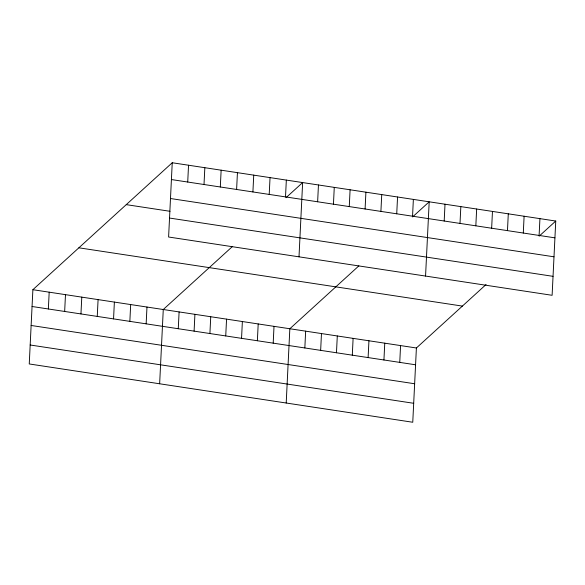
<?xml version="1.0" encoding="UTF-8"?>
<svg xmlns="http://www.w3.org/2000/svg" width="585" height="585" viewBox="0 0 585 585"><rect width="100%" height="100%" fill="white"/><g stroke="black" fill="none" stroke-linecap="round" stroke-linejoin="round"><path stroke-width="0.88" d="M172.239 162.747L168.604 237.013L552.116 295.301L555.75 221.042L172.239 162.747L32.884 289.699L29.25 363.958L412.761 422.253L416.396 347.987L486.069 284.515M48.358 308.982L49.184 292.171M64.657 311.454L65.483 294.65M80.957 313.933L81.783 297.129M97.256 316.412L98.083 299.608M113.556 318.891L114.375 302.087M129.855 321.37L130.674 304.558M146.155 323.841L146.974 307.037M159.646 383.775L163.273 309.516L232.296 246.643M178.271 328.726L179.098 311.922M187.719 182.037L188.538 165.226M194.096 331.132L194.915 314.32M204.011 184.509L204.838 167.705M209.913 333.538L210.739 316.726M220.311 186.988L221.137 170.184M225.737 335.936L226.556 319.132M236.611 189.467L237.437 172.663M241.554 338.342L242.373 321.538M252.91 191.946L253.736 175.134M257.371 340.748L258.197 323.944M269.21 194.417L270.036 177.613M273.195 343.154L274.014 326.35M285.509 196.896L286.336 180.092M286.204 403.014L289.838 328.748L358.854 265.875M299.001 256.83L302.635 182.571L286.028 197.693M304.836 347.958L305.655 331.154M317.633 201.781L318.452 184.977M320.653 350.364L321.472 333.56M333.45 204.187L334.269 187.375M336.47 352.77L337.296 335.965M349.267 206.585L350.093 189.781M352.294 355.175L353.113 338.371M365.091 208.991L365.91 192.187M368.111 357.581L368.938 340.77M380.908 211.397L381.734 194.593M383.935 359.987L384.754 343.176M396.732 213.803L397.551 196.999M399.752 362.386L400.571 345.581M412.549 216.209L413.368 199.397M425.558 276.069L429.193 201.803L412.586 216.933M444.19 221.013L445.009 204.209M460.007 223.419L460.834 206.615M475.832 225.825L476.651 209.02M491.649 228.23L492.468 211.419M507.466 230.636L508.292 213.825M523.29 233.035L524.109 216.231M539.107 235.441L539.933 218.636M539.143 236.164L555.75 221.042M171.42 179.558L554.931 237.846M170.491 198.52L554.002 256.808M126.25 204.64L170.001 211.295M169.533 218.051L553.044 276.339M78.873 247.806L462.384 306.094M32.884 289.699L416.396 347.987M32.058 306.503L415.569 364.791M31.129 325.465L414.648 383.753M30.179 344.996L413.69 403.292"/></g></svg>
